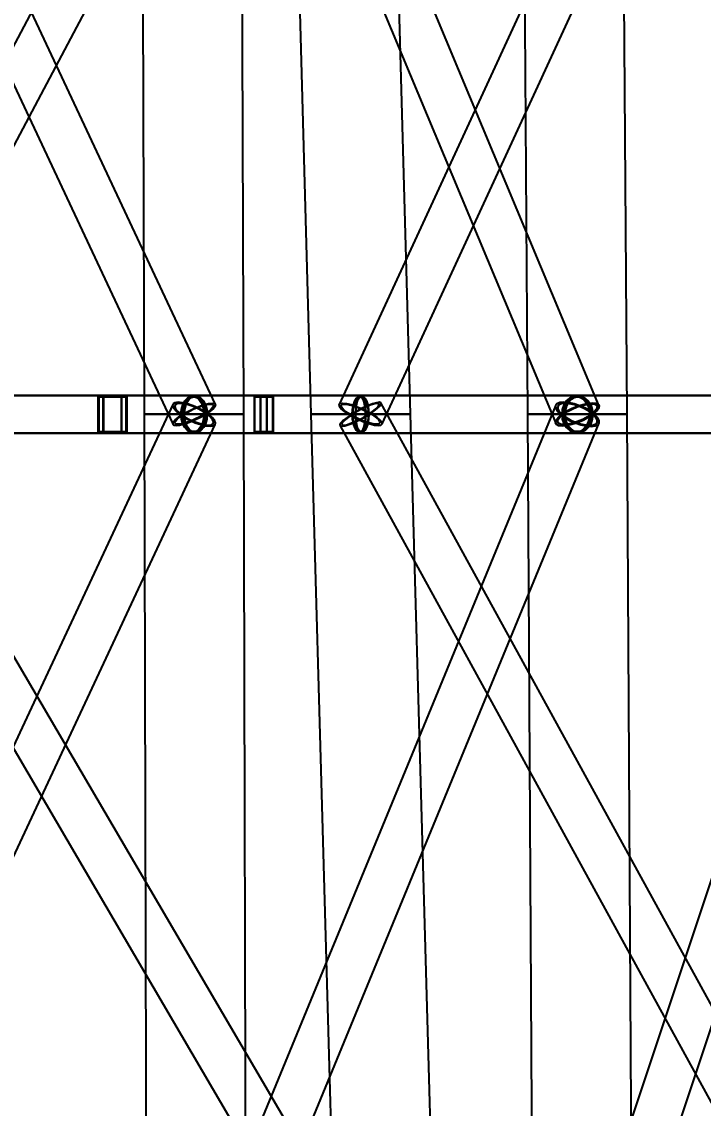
# Model space of a CAD drawing. Header units: millimetres. Extents: x -123812 to 252100, y -3000 to 639000.
# Drawn here: x 7765 to 15129, y 162499 to 174243 of the extents above; entities that cross this region are included whole.
import ezdxf

# ---------------------------------------------------------------- set-up
doc = ezdxf.new("R2010")
doc.units = ezdxf.units.MM
doc.layers.add('D-STR-DIM', color=7, linetype='Continuous', lineweight=13)
doc.layers.add('D-STR-STRC', color=7, linetype='Continuous', lineweight=25)
doc.styles.add('OpenSansCondensed-Light', font='OpenSansCondensed-Light.ttf')
doc.styles.add('TOWER_UNICODE', font='Arial Unicode.ttf')
doc.dimstyles.new('EZDXF', dxfattribs={"dimtxt": 0.25, "dimasz": 0.175, "dimexe": 0.375, "dimexo": 0.125, "dimgap": 0.1, "dimtad": 1, "dimlfac": 100, "dimzin": 12, "dimdsep": 46, "dimtxsty": 'OpenSansCondensed-Light', "dimblk": 'ARCHTICK', "dimcen": 2.5, "dimazin": 3, "dimtfac": 0.5, "dimtmove": 2, "dimatfit": 3})

# ---------------------------------------------------------------- blocks, each defined once
blk = doc.blocks.new('_ARCHTICK')
at = {"color": 0, "linetype": 'BYBLOCK', "const_width": 0.15}
blk.add_lwpolyline([(-0.5, -0.5), (0.5, 0.5)], dxfattribs=at)

msp = doc.modelspace()

# ---------------------------------------------------------------- linework, layer by layer
at = {"layer": 'D-STR-STRC'}
for points in [[(4706.4, 179895.9), (9396.2, 169895.9), (9406.6, 169883.9), (9431.9, 169879.8), (9470.6, 169883.9), (9520, 169895.9), (9576.7, 169915), (9636.8, 169939.9), (9696.3, 169968.9), (9751.1, 170000), (9797.5, 170031.1), (9832.2, 170060.1), (9853, 170085), (9858.5, 170104.1), (5168.6, 180104.1)], [(6075.3, 169880.4), (11375, 179880.4), (11373.4, 179892.7), (11356.6, 179912.4), (11325.7, 179938.1), (11283, 179967.9), (11231.3, 180000), (11174.1, 180032.1), (11115.3, 180061.9), (11059, 180087.6), (11009, 180107.3), (10968.6, 180119.6), (10940.7, 180123.9), (10927.1, 180119.6), (5627.3, 170119.6)], [(9355.1, 179912.4), (13533, 169912.4), (13541.5, 169892.7), (13565.6, 169880.4), (13603.6, 169876.1), (13652.9, 169880.4), (13710.1, 169892.7), (13771.4, 169912.4), (13832.5, 169938.1), (13889.4, 169967.9), (13938.1, 170000), (13975.2, 170032.1), (13998.4, 170061.9), (14006, 170087.6), (9828.1, 180087.6)], [(15806, 180104.1), (11194.9, 170104.1), (11198.5, 170085), (11217.6, 170060.1), (11250.9, 170031.1), (11296.2, 170000), (11350.4, 169968.9), (11409.7, 169939.9), (11470.2, 169915), (11527.7, 169895.9), (11578.3, 169883.9), (11618.6, 169879.8), (11645.7, 169883.9), (11657.9, 169895.9), (16269, 179895.9)], [(4951.8, 169796.8), (9627.4, 169796.8), (9656.6, 169803.7), (9683.8, 169824), (9707.1, 169856.3), (9725.1, 169898.4), (9736.3, 169947.4), (9740.2, 170000), (9736.3, 170052.6), (9725.1, 170101.6), (9707.1, 170143.7), (9683.8, 170176), (9656.6, 170196.3), (9627.4, 170203.2), (4951.8, 170203.2)], [(5851.3, 169796.8), (11426.4, 169796.8), (11440.6, 169803.7), (11453.9, 169824), (11465.2, 169856.3), (11474, 169898.4), (11479.4, 169947.4), (11481.3, 170000), (11479.4, 170052.6), (11474, 170101.6), (11465.2, 170143.7), (11453.9, 170176), (11440.6, 170196.3), (11426.4, 170203.2), (5851.3, 170203.2)], [(16468.1, 170203.2), (11426.4, 170203.2), (11403.2, 170196.3), (11381.5, 170176), (11362.8, 170143.7), (11348.6, 170101.6), (11339.6, 170052.6), (11336.5, 170000), (11339.6, 169947.4), (11348.6, 169898.4), (11362.8, 169856.3), (11381.5, 169824), (11403.2, 169803.7), (11426.4, 169796.8), (16468.1, 169796.8)], [(17157.1, 170203.2), (13769.5, 170203.2), (13726.5, 170196.3), (13686.5, 170176), (13652.1, 170143.7), (13625.7, 170101.6), (13609.1, 170052.6), (13603.4, 170000), (13609.1, 169947.4), (13625.7, 169898.4), (13652.1, 169856.3), (13686.5, 169824), (13726.5, 169803.7), (13769.5, 169796.8), (17157.1, 169796.8)], [(5187.2, 159888), (9854.7, 169888), (9859.7, 169908.5), (9848.8, 169935.3), (9822.8, 169966.5), (9783.5, 170000), (9733.5, 170033.5), (9676.3, 170064.7), (9615.8, 170091.5), (9556.1, 170112), (9501.2, 170124.9), (9454.9, 170129.3), (9420.4, 170124.9), (9400, 170112), (4732.5, 160112)], [(11927.3, 160126.5), (6071, 170126.5), (6063.2, 170130.9), (6041, 170126.5), (6005.8, 170113.4), (5960.1, 170092.6), (5907, 170065.5), (5850.1, 170033.9), (5793.3, 170000), (5740.4, 169966.1), (5695.1, 169934.5), (5660.4, 169907.4), (5638.8, 169886.6), (5631.6, 169873.5), (11487.9, 159873.5)], [(9888, 159907.4), (14005.8, 169907.4), (14004.3, 169934.5), (13986.9, 169966.1), (13954.6, 170000), (13909.8, 170033.9), (13855.3, 170065.5), (13795, 170092.6), (13733, 170113.4), (13673.5, 170126.5), (13620.5, 170130.9), (13577.6, 170126.5), (13547.9, 170113.4), (13533.2, 170092.6), (9415.4, 160092.6)], [(17130.2, 160124.9), (11646.8, 170124.9), (11629, 170129.3), (11597.4, 170124.9), (11554.1, 170112), (11502.2, 170091.5), (11445, 170064.7), (11386.7, 170033.5), (11331, 170000), (11281.8, 169966.5), (11242.5, 169935.3), (11215.7, 169908.5), (11203.3, 169888), (11206.1, 169875.1), (16689.4, 159875.1)], [(14060.9, 159907.6), (17392, 169907.6), (17400.5, 169934.7), (17392.5, 169966.2), (17368.4, 170000), (17329.9, 170033.8), (17279.6, 170065.3), (17221, 170092.4), (17158, 170113.2), (17095, 170126.2), (17036.2, 170130.7), (16985.7, 170126.2), (16946.8, 170113.2), (16922.2, 170092.4), (13591.1, 160092.4)]]:
    msp.add_lwpolyline(points, dxfattribs=at)
for points in [[(9053.9, 180000), (9088.6, 170000), (10166.1, 170000), (10129.4, 180000)], [(10613.3, 180000), (10887.7, 170000), (11965.2, 170000), (11688.8, 180000)], [(13160.6, 180000), (13230.7, 170000), (14308.2, 170000), (14236.2, 180000)], [(-99.3, 169800), (8844.5, 169800), (8844.5, 170200), (-99.3, 170200)], [(-34, 169800), (10413.4, 169800), (10413.4, 170200), (-34, 170200)], [(8591.5, 169800), (15638.1, 169800), (15638.1, 170200), (8591.5, 170200)], [(8591.5, 170200), (8898.9, 170200), (8898.9, 169800), (8591.5, 169800)], [(8600.7, 170188), (8889.7, 170188), (8889.7, 169812), (8600.7, 169812)], [(8645.9, 170200), (8844.5, 170200), (8844.5, 169800), (8645.9, 169800)], [(8651.9, 170188), (8838.5, 170188), (8838.5, 169812), (8651.9, 169812)], [(9485.4, 170000), (9490.2, 169947.4), (9504.4, 169898.4), (9526.9, 169856.3), (9556.4, 169824), (9590.6, 169803.7), (9627.4, 169796.8), (13769.5, 169796.8), (13806.2, 169803.7), (13840.5, 169824), (13869.9, 169856.3), (13892.4, 169898.4), (13906.6, 169947.4), (13911.5, 170000), (13906.6, 170052.6), (13892.4, 170101.6), (13869.9, 170143.7), (13840.5, 170176), (13806.2, 170196.3), (13769.5, 170203.2), (9627.4, 170203.2), (9590.6, 170196.3), (9556.4, 170176), (9526.9, 170143.7), (9504.4, 170101.6), (9490.2, 170052.6)], [(9769.3, 170000), (9764.5, 169947.4), (9750.3, 169898.4), (9727.8, 169856.3), (9698.3, 169824), (9664.1, 169803.7), (9627.4, 169796.8), (9590.6, 169803.7), (9556.4, 169824), (9526.9, 169856.3), (9504.4, 169898.4), (9490.2, 169947.4), (9485.4, 170000), (9490.2, 170052.6), (9504.4, 170101.6), (9526.9, 170143.7), (9556.4, 170176), (9590.6, 170196.3), (9627.4, 170203.2), (9664.1, 170196.3), (9698.3, 170176), (9727.8, 170143.7), (9750.3, 170101.6), (9764.5, 170052.6)], [(9758.2, 170000), (9753.7, 169951.5), (9740.6, 169906.4), (9719.8, 169867.6), (9692.8, 169837.9), (9661.2, 169819.2), (9627.4, 169812.8), (9593.5, 169819.2), (9561.9, 169837.9), (9534.9, 169867.6), (9514.1, 169906.4), (9501, 169951.5), (9496.5, 170000), (9501, 170048.5), (9514.1, 170093.6), (9534.9, 170132.4), (9561.9, 170162.1), (9593.5, 170180.8), (9627.4, 170187.2), (9661.2, 170180.8), (9692.8, 170162.1), (9719.8, 170132.4), (9740.6, 170093.6), (9753.7, 170048.5)], [(9740.2, 170000), (9736.3, 169947.4), (9725.1, 169898.4), (9707.1, 169856.3), (9683.8, 169824), (9656.6, 169803.7), (9627.4, 169796.8), (9598.1, 169803.7), (9570.9, 169824), (9547.6, 169856.3), (9529.6, 169898.4), (9518.4, 169947.4), (9514.5, 170000), (9518.4, 170052.6), (9529.6, 170101.6), (9547.6, 170143.7), (9570.9, 170176), (9598.1, 170196.3), (9627.4, 170203.2), (9656.6, 170196.3), (9683.8, 170176), (9707.1, 170143.7), (9725.1, 170101.6), (9736.3, 170052.6)], [(9731.3, 170000), (9727.8, 169951.5), (9717.4, 169906.4), (9700.9, 169867.6), (9679.3, 169837.9), (9654.3, 169819.2), (9627.4, 169812.8), (9600.4, 169819.2), (9575.4, 169837.9), (9553.8, 169867.6), (9537.3, 169906.4), (9526.9, 169951.5), (9523.4, 170000), (9526.9, 170048.5), (9537.3, 170093.6), (9553.8, 170132.4), (9575.4, 170162.1), (9600.4, 170180.8), (9627.4, 170187.2), (9654.3, 170180.8), (9679.3, 170162.1), (9700.9, 170132.4), (9717.4, 170093.6), (9727.8, 170048.5)], [(10278.7, 169800), (19183.2, 169800), (19183.2, 170200), (10278.7, 170200)], [(10278.7, 170200), (10480.1, 170200), (10480.1, 169800), (10278.7, 169800)], [(10284.7, 170188), (10474.1, 170188), (10474.1, 169812), (10284.7, 169812)], [(10345.4, 170200), (10413.4, 170200), (10413.4, 169800), (10345.4, 169800)], [(10347.5, 170188), (10411.3, 170188), (10411.3, 169812), (10347.5, 169812)], [(11516.4, 170000), (11513.3, 169947.4), (11504.3, 169898.4), (11490, 169856.3), (11471.4, 169824), (11449.7, 169803.7), (11426.4, 169796.8), (11403.2, 169803.7), (11381.5, 169824), (11362.8, 169856.3), (11348.6, 169898.4), (11339.6, 169947.4), (11336.5, 170000), (11339.6, 170052.6), (11348.6, 170101.6), (11362.8, 170143.7), (11381.5, 170176), (11403.2, 170196.3), (11426.4, 170203.2), (11449.7, 170196.3), (11471.4, 170176), (11490, 170143.7), (11504.3, 170101.6), (11513.3, 170052.6)], [(11509.3, 170000), (11506.5, 169951.5), (11498.2, 169906.4), (11485, 169867.6), (11467.9, 169837.9), (11447.9, 169819.2), (11426.4, 169812.8), (11405, 169819.2), (11385, 169837.9), (11367.8, 169867.6), (11354.7, 169906.4), (11346.4, 169951.5), (11343.6, 170000), (11346.4, 170048.5), (11354.7, 170093.6), (11367.8, 170132.4), (11385, 170162.1), (11405, 170180.8), (11426.4, 170187.2), (11447.9, 170180.8), (11467.9, 170162.1), (11485, 170132.4), (11498.2, 170093.6), (11506.5, 170048.5)], [(11481.3, 170000), (11479.4, 169947.4), (11474, 169898.4), (11465.2, 169856.3), (11453.9, 169824), (11440.6, 169803.7), (11426.4, 169796.8), (11412.2, 169803.7), (11399, 169824), (11387.6, 169856.3), (11378.9, 169898.4), (11373.4, 169947.4), (11371.5, 170000), (11373.4, 170052.6), (11378.9, 170101.6), (11387.6, 170143.7), (11399, 170176), (11412.2, 170196.3), (11426.4, 170203.2), (11440.6, 170196.3), (11453.9, 170176), (11465.2, 170143.7), (11474, 170101.6), (11479.4, 170052.6)], [(11477, 170000), (11475.3, 169951.5), (11470.2, 169906.4), (11462.2, 169867.6), (11451.7, 169837.9), (11439.5, 169819.2), (11426.4, 169812.8), (11413.3, 169819.2), (11401.1, 169837.9), (11390.7, 169867.6), (11382.6, 169906.4), (11377.6, 169951.5), (11375.9, 170000), (11377.6, 170048.5), (11382.6, 170093.6), (11390.7, 170132.4), (11401.1, 170162.1), (11413.3, 170180.8), (11426.4, 170187.2), (11439.5, 170180.8), (11451.7, 170162.1), (11462.2, 170132.4), (11470.2, 170093.6), (11475.3, 170048.5)], [(13935.5, 170000), (13929.8, 169947.4), (13913.2, 169898.4), (13886.9, 169856.3), (13852.5, 169824), (13812.4, 169803.7), (13769.5, 169796.8), (13726.5, 169803.7), (13686.5, 169824), (13652.1, 169856.3), (13625.7, 169898.4), (13609.1, 169947.4), (13603.4, 170000), (13609.1, 170052.6), (13625.7, 170101.6), (13652.1, 170143.7), (13686.5, 170176), (13726.5, 170196.3), (13769.5, 170203.2), (13812.4, 170196.3), (13852.5, 170176), (13886.9, 170143.7), (13913.2, 170101.6), (13929.8, 170052.6)], [(13922.4, 170000), (13917.2, 169951.5), (13901.9, 169906.4), (13877.6, 169867.6), (13845.9, 169837.9), (13809.1, 169819.2), (13769.5, 169812.8), (13729.9, 169819.2), (13693, 169837.9), (13661.3, 169867.6), (13637, 169906.4), (13621.7, 169951.5), (13616.5, 170000), (13621.7, 170048.5), (13637, 170093.6), (13661.3, 170132.4), (13693, 170162.1), (13729.9, 170180.8), (13769.5, 170187.2), (13809.1, 170180.8), (13845.9, 170162.1), (13877.6, 170132.4), (13901.9, 170093.6), (13917.2, 170048.5)], [(13911.5, 170000), (13906.6, 169947.4), (13892.4, 169898.4), (13869.9, 169856.3), (13840.5, 169824), (13806.2, 169803.7), (13769.5, 169796.8), (13732.7, 169803.7), (13698.5, 169824), (13669.1, 169856.3), (13646.5, 169898.4), (13632.3, 169947.4), (13627.5, 170000), (13632.3, 170052.6), (13646.5, 170101.6), (13669.1, 170143.7), (13698.5, 170176), (13732.7, 170196.3), (13769.5, 170203.2), (13806.2, 170196.3), (13840.5, 170176), (13869.9, 170143.7), (13892.4, 170101.6), (13906.6, 170052.6)], [(13900.3, 170000), (13895.8, 169951.5), (13882.8, 169906.4), (13862, 169867.6), (13834.9, 169837.9), (13803.3, 169819.2), (13769.5, 169812.8), (13735.6, 169819.2), (13704.1, 169837.9), (13677, 169867.6), (13656.2, 169906.4), (13643.1, 169951.5), (13638.7, 170000), (13643.1, 170048.5), (13656.2, 170093.6), (13677, 170132.4), (13704.1, 170162.1), (13735.6, 170180.8), (13769.5, 170187.2), (13803.3, 170180.8), (13834.9, 170162.1), (13862, 170132.4), (13882.8, 170093.6), (13895.8, 170048.5)], [(9471.2, 170000), (9521.2, 169966.5), (9578.4, 169935.3), (9638.9, 169908.5), (9698.6, 169888), (9753.5, 169875.1), (9799.8, 169870.7), (9834.3, 169875.1), (9854.7, 169888), (9859.7, 169908.5), (9848.8, 169935.3), (9822.8, 169966.5), (9783.5, 170000), (9733.5, 170033.5), (9676.3, 170064.7), (9615.8, 170091.5), (9556.1, 170112), (9501.2, 170124.9), (9454.9, 170129.3), (9420.4, 170124.9), (9400, 170112), (9395, 170091.5), (9405.9, 170064.7), (9431.9, 170033.5)], [(9751.1, 170000), (9696.3, 169968.9), (9636.8, 169939.9), (9576.7, 169915), (9520, 169895.9), (9470.6, 169883.9), (9431.9, 169879.8), (9406.6, 169883.9), (9396.2, 169895.9), (9401.7, 169915), (9422.5, 169939.9), (9457.2, 169968.9), (9503.6, 170000), (9558.4, 170031.1), (9617.9, 170060.1), (9678, 170085), (9734.7, 170104.1), (9784.1, 170116.1), (9822.8, 170120.2), (9848.1, 170116.1), (9858.5, 170104.1), (9853, 170085), (9832.2, 170060.1), (9797.5, 170031.1)], [(9486.6, 170000), (9531.6, 169969.8), (9583.2, 169941.7), (9637.8, 169917.5), (9691.6, 169899), (9741.1, 169887.4), (9782.8, 169883.4), (9813.9, 169887.4), (9832.4, 169899), (9836.8, 169917.5), (9827, 169941.7), (9803.5, 169969.8), (9768.1, 170000), (9723.1, 170030.2), (9671.5, 170058.3), (9616.9, 170082.5), (9563.1, 170101), (9513.6, 170112.6), (9471.9, 170116.6), (9440.8, 170112.6), (9422.3, 170101), (9417.9, 170082.5), (9427.7, 170058.3), (9451.2, 170030.2)], [(9738.9, 170000), (9689.5, 169972), (9635.9, 169945.8), (9581.7, 169923.4), (9530.6, 169906.2), (9486.1, 169895.3), (9451.2, 169891.7), (9428.3, 169895.3), (9419, 169906.2), (9423.9, 169923.4), (9442.6, 169945.8), (9474, 169972), (9515.8, 170000), (9565.2, 170028), (9618.8, 170054.2), (9673, 170076.6), (9724.1, 170093.8), (9768.6, 170104.7), (9803.5, 170108.3), (9826.4, 170104.7), (9835.7, 170093.8), (9830.8, 170076.6), (9812.1, 170054.2), (9780.7, 170028)], [(11556.6, 170000), (11601.9, 169968.9), (11635.3, 169939.9), (11654.4, 169915), (11657.9, 169895.9), (11645.7, 169883.9), (11618.6, 169879.8), (11578.3, 169883.9), (11527.7, 169895.9), (11470.2, 169915), (11409.7, 169939.9), (11350.4, 169968.9), (11296.2, 170000), (11250.9, 170031.1), (11217.6, 170060.1), (11198.5, 170085), (11194.9, 170104.1), (11207.1, 170116.1), (11234.3, 170120.2), (11274.5, 170116.1), (11325.1, 170104.1), (11382.6, 170085), (11443.1, 170060.1), (11502.5, 170031.1)], [(11331, 170000), (11281.8, 169966.5), (11242.5, 169935.3), (11215.7, 169908.5), (11203.3, 169888), (11206.1, 169875.1), (11223.9, 169870.7), (11255.5, 169875.1), (11298.7, 169888), (11350.7, 169908.5), (11407.8, 169935.3), (11466.2, 169966.5), (11521.9, 170000), (11571.1, 170033.5), (11610.4, 170064.7), (11637.2, 170091.5), (11649.6, 170112), (11646.8, 170124.9), (11629, 170129.3), (11597.4, 170124.9), (11554.1, 170112), (11502.2, 170091.5), (11445, 170064.7), (11386.7, 170033.5)], [(11543.8, 170000), (11584.7, 169972), (11614.7, 169945.8), (11631.9, 169923.4), (11635.1, 169906.2), (11624.1, 169895.3), (11599.7, 169891.7), (11563.4, 169895.3), (11517.7, 169906.2), (11465.9, 169923.4), (11411.4, 169945.8), (11357.9, 169972), (11309, 170000), (11268.2, 170028), (11238.2, 170054.2), (11220.9, 170076.6), (11217.7, 170093.8), (11228.7, 170104.7), (11253.2, 170108.3), (11289.5, 170104.7), (11335.1, 170093.8), (11387, 170076.6), (11441.5, 170054.2), (11495, 170028)], [(11340.4, 170000), (11296, 169969.8), (11260.6, 169941.7), (11236.4, 169917.5), (11225.2, 169899), (11227.7, 169887.4), (11243.8, 169883.4), (11272.3, 169887.4), (11311.3, 169899), (11358.1, 169917.5), (11409.6, 169941.7), (11462.3, 169969.8), (11512.5, 170000), (11556.8, 170030.2), (11592.3, 170058.3), (11616.4, 170082.5), (11627.6, 170101), (11625.1, 170112.6), (11609.1, 170116.6), (11580.6, 170112.6), (11541.6, 170101), (11494.7, 170082.5), (11443.2, 170058.3), (11390.6, 170030.2)], [(13938.1, 170000), (13889.4, 169967.9), (13832.5, 169938.1), (13771.4, 169912.4), (13710.1, 169892.7), (13652.9, 169880.4), (13603.6, 169876.1), (13565.6, 169880.4), (13541.5, 169892.7), (13533, 169912.4), (13540.5, 169938.1), (13563.7, 169967.9), (13600.9, 170000), (13649.5, 170032.1), (13706.4, 170061.9), (13767.5, 170087.6), (13828.8, 170107.3), (13886, 170119.6), (13935.3, 170123.9), (13973.3, 170119.6), (13997.4, 170107.3), (14006, 170087.6), (13998.4, 170061.9), (13975.2, 170032.1)], [(13584.3, 170000), (13629.2, 169966.1), (13683.6, 169934.5), (13743.9, 169907.4), (13805.9, 169886.6), (13865.5, 169873.5), (13918.5, 169869.1), (13961.3, 169873.5), (13991.1, 169886.6), (14005.8, 169907.4), (14004.3, 169934.5), (13986.9, 169966.1), (13954.6, 170000), (13909.8, 170033.9), (13855.3, 170065.5), (13795, 170092.6), (13733, 170113.4), (13673.5, 170126.5), (13620.5, 170130.9), (13577.6, 170126.5), (13547.9, 170113.4), (13533.2, 170092.6), (13534.6, 170065.5), (13552.1, 170033.9)], [(13921.5, 170000), (13877.6, 169971.1), (13826.3, 169944.2), (13771.2, 169921), (13716, 169903.3), (13664.4, 169892.1), (13619.9, 169888.3), (13585.7, 169892.1), (13564, 169903.3), (13556.3, 169921), (13563.1, 169944.2), (13583.9, 169971.1), (13617.5, 170000), (13661.3, 170028.9), (13712.6, 170055.8), (13767.7, 170079), (13823, 170096.7), (13874.6, 170107.9), (13919, 170111.7), (13953.2, 170107.9), (13975, 170096.7), (13982.7, 170079), (13975.9, 170055.8), (13955, 170028.9)], [(13602.5, 170000), (13643, 169969.4), (13692.1, 169941), (13746.4, 169916.5), (13802.3, 169897.8), (13856, 169886), (13903.8, 169882), (13942.4, 169886), (13969.3, 169897.8), (13982.5, 169916.5), (13981.2, 169941), (13965.5, 169969.4), (13936.4, 170000), (13895.9, 170030.6), (13846.9, 170059), (13792.5, 170083.5), (13736.6, 170102.2), (13682.9, 170114), (13635.1, 170118), (13596.5, 170114), (13569.7, 170102.2), (13556.4, 170083.5), (13557.7, 170059), (13573.5, 170030.6)], [(9088.6, 170000), (9112.1, 160000), (10191.4, 160000), (10166.1, 170000)], [(10166.1, 170000), (10147.7, 170000), (10093.9, 170000), (10008.3, 170000), (9896.7, 170000), (9766.8, 170000), (9627.4, 170000), (9487.9, 170000), (9358, 170000), (9246.4, 170000), (9160.8, 170000), (9107, 170000), (9088.6, 170000), (9107, 170000), (9160.8, 170000), (9246.4, 170000), (9358, 170000), (9487.9, 170000), (9627.4, 170000), (9766.8, 170000), (9896.7, 170000), (10008.3, 170000), (10093.9, 170000), (10147.7, 170000)], [(10887.7, 170000), (11168, 160000), (12247.3, 160000), (11965.2, 170000)], [(11965.2, 170000), (11946.8, 170000), (11893, 170000), (11807.4, 170000), (11695.8, 170000), (11565.9, 170000), (11426.4, 170000), (11287, 170000), (11157.1, 170000), (11045.5, 170000), (10959.9, 170000), (10906.1, 170000), (10887.7, 170000), (10906.1, 170000), (10959.9, 170000), (11045.5, 170000), (11157.1, 170000), (11287, 170000), (11426.4, 170000), (11565.9, 170000), (11695.8, 170000), (11807.4, 170000), (11893, 170000), (11946.8, 170000)], [(13230.7, 170000), (13286.3, 160000), (14365.6, 160000), (14308.2, 170000)], [(14308.2, 170000), (14289.8, 170000), (14236, 170000), (14150.4, 170000), (14038.8, 170000), (13908.9, 170000), (13769.5, 170000), (13630, 170000), (13500.1, 170000), (13388.5, 170000), (13302.9, 170000), (13249.1, 170000), (13230.7, 170000), (13249.1, 170000), (13302.9, 170000), (13388.5, 170000), (13500.1, 170000), (13630, 170000), (13769.5, 170000), (13908.9, 170000), (14038.8, 170000), (14150.4, 170000), (14236, 170000), (14289.8, 170000)]]:
    msp.add_lwpolyline(points, close=True, dxfattribs=at)

# ---------------------------------------------------------------- dimensions: what is measured, and where the dimension line sits
at = {"layer": 'D-STR-DIM'}
for base, p2 in [((187000, 0), (0, 450000)), ((250000, 0), (0, 375000)), ((124000, 0), (0, 350000))]:
    msp.add_linear_dim(base=base, p1=(0, 0), p2=p2, angle=90, dimstyle='EZDXF', override={"dimtxt": 8400, "dimasz": 3750, "dimexe": 2100, "dimexo": 1800, "dimgap": 2100, "dimtad": 1, "dimdec": 0, "dimlfac": 1, "dimlunit": 2, "dimtxsty": 'TOWER_UNICODE', "dimclrd": 7, "dimclre": 7, "dimclrt": 7}, dxfattribs=at).render()

doc.saveas('drawing.dxf')
